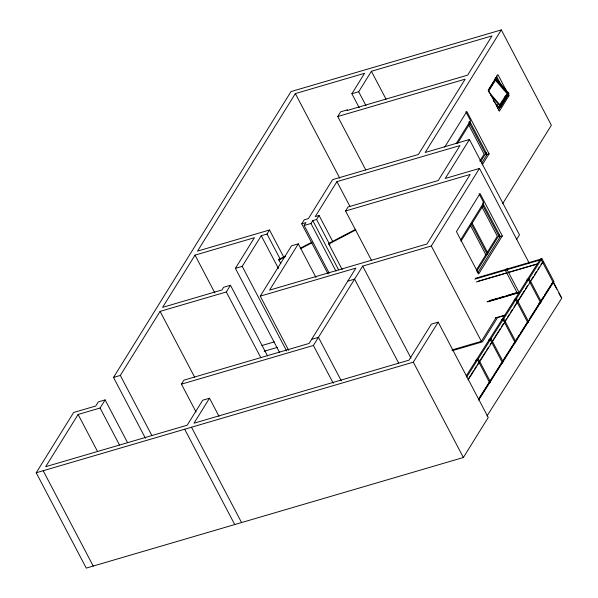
<?xml version="1.0" encoding="UTF-8"?>
<svg xmlns="http://www.w3.org/2000/svg" width="598" height="598" viewBox="0 0 598 598"><rect width="100%" height="100%" fill="white"/><g stroke="black" fill="none" stroke-linecap="round" stroke-linejoin="round"><path stroke-width="0.9" d="M219.01 416.298L209.517 398.223L193.999 423.205L408.995 360.153L431.36 324.138L438.177 322.135L488.23 417.479L463.375 457.507L86.262 568.1L36.209 472.764L73.636 412.493L95.755 406.012L98.304 401.901L105.121 399.905L127.561 442.64M105.121 399.905L100.083 408.023L78.114 414.466L45.672 466.702L187.181 425.208L202.692 400.219L209.517 398.223M145.434 438.252L113.5 377.435L291.017 91.576L501.311 29.9L551.363 125.236L502.746 203.537M113.5 377.435L120.318 375.432L160.092 311.379L226.306 291.966L230.462 285.268L267.568 355.952M279.408 352.185L235.395 268.353L254.419 237.705L195.03 255.129L162.589 307.372L221.978 289.948L223.645 287.272L230.462 285.268M359.211 107.715L351.878 93.744L364.586 73.277L295.345 93.587L197.519 251.115L269.511 230.006L283.751 257.125M235.395 268.353L242.212 266.349L261.236 235.709L267.014 234.012L269.511 230.006M365.782 169.944L337.735 116.52L340.636 111.841L347.46 109.838L347.042 110.503L467.643 75.139L492.005 35.91L371.403 71.282L358.695 91.741L351.878 93.744M196.114 412.104L181.441 384.163L183.937 380.149L309.084 343.446L355.862 268.113L260.257 296.152L288.737 350.398M328.07 273.966L301.743 223.831L304.24 219.817L308.426 218.591L332.615 179.632L418.376 154.478L465.154 79.153L337.735 116.52M260.257 296.152L291.503 245.838L298.32 243.842L316.013 277.539M329.177 273.151L304.143 225.476L305.937 222.598L301.743 223.831M298.32 243.842L269.571 290.142L426.987 243.969L470.17 174.437L345.577 210.974L371.47 260.287M304.143 225.476L310.967 223.48L312.754 220.602L316.581 219.481L319.07 215.467L332.884 241.764M345.577 210.974L348.066 206.96L438.267 180.514L459.967 145.561L336.943 181.643L315.243 216.588L319.07 215.467M501.311 29.9L425.193 152.483L469.43 139.506L519.483 234.85L516.582 239.521M181.441 384.163L313.404 345.457L362.68 266.117L431.315 245.987L479.476 168.427L529.103 262.941M444.688 147.153L466.836 111.482L489.089 153.85L482.197 164.951M488.207 90.754L496.833 76.873M490.016 88.205L490.958 86.703M491.892 85.2L495.159 79.93L507.126 93.737L499.651 105.779M488.491 91.359L496.273 78.831M456.229 143.58L470.506 120.587L465.872 111.759M457.627 143.258L470.432 122.65M469.43 139.506L445.241 178.466L479.476 168.427M496.527 106.167L497.484 104.628M497.484 108.41L498.44 106.87M499.509 105.315L502.918 99.829M503.89 98.266L505.347 95.912M508.24 92.638L499.973 105.951L498.538 106.878M493.44 100.995L499.352 107.819L499.749 107.184M507.62 94.506L507.224 95.142L508.659 94.215L495.062 78.525M498.411 110.174L506.551 97.07M499.352 107.819L500.788 106.893L509.055 93.58L495.458 77.89M508.143 94.088L509.003 95.717L499.42 111.138L488.297 89.954L497.88 74.533L506.431 90.829M479.745 161.139L484.096 154.142L468.765 124.937M480.77 161.385L486.189 152.662M481.696 163.149L487.116 154.434L469.811 121.476M460.595 239.918L483.73 202.662L479.095 193.834M461.006 241.181L483.647 204.725M36.209 472.764L413.315 362.164L438.177 322.135M476.479 269.773L485.83 254.711L470.499 225.506M486.981 252.857L497.319 236.21L481.988 207.013M476.763 271.2L499.405 234.737M477.69 272.965L500.332 236.502L482.721 202.954M502.305 235.926L478.684 273.966L456.438 231.598L480.059 193.55L502.305 235.926L499.749 236.673M505.332 270.289L505.99 269.235L507.784 268.704L507.126 269.765L505.332 270.289L517.39 293.244L519.184 292.714L507.126 269.765M451.953 349.95L481.368 341.323L496.116 317.583M478.363 358.86L476.569 359.383L475.911 360.445L477.705 359.914L478.363 358.86L490.412 381.808L489.755 382.87L488.559 383.221M491.078 338.827L489.284 339.35L488.626 340.404L490.42 339.881L491.078 338.827L503.127 361.775L502.47 362.837L501.274 363.188M503.793 318.794L501.999 319.317L501.341 320.371L503.135 319.848L503.793 318.794L515.842 341.742L515.184 342.796L513.988 343.147M516.508 298.761L514.714 299.284L514.056 300.338L515.85 299.815L516.508 298.761L528.557 321.709L527.899 322.763L526.703 323.114M529.223 278.72L527.429 279.251L526.778 280.305L528.572 279.782L529.223 278.72L541.272 301.676L540.622 302.73L538.828 303.261M541.938 258.687L540.144 259.218L539.493 260.272L541.287 259.749L541.938 258.687L553.987 281.643L553.337 282.697L552.141 283.048M466.201 375.963L540.001 259.689L541.429 259.278L466.634 377.121M468.114 379.304L473.601 370.663M474.595 369.093L476.591 365.946M477.585 364.376L479.581 361.237M480.575 359.667L485.569 351.811M486.563 350.234L488.559 347.094M490.054 344.74L491.549 342.377M493.044 340.023L500.526 328.235M501.52 326.665L503.516 323.525M505.512 320.379L506.506 318.809M507.508 317.239L509.503 314.1M510.498 312.522L512.493 309.383M513.988 307.028L524.461 290.531M525.455 288.954L527.451 285.814M531.443 279.528L533.438 276.388M534.433 274.811L536.428 271.671M537.923 269.317L539.418 266.955M540.921 264.6L542.416 262.245M468.114 379.947L542.917 262.103M478.751 398.769L489.224 382.272M490.218 380.702L492.715 376.77M493.709 375.2L501.685 362.627M502.686 361.057L513.652 343.775M515.155 341.421L519.64 334.349M520.634 332.78L527.122 322.561M529.611 318.637L540.084 302.139M541.085 300.562L543.575 296.638M544.576 295.068L552.552 282.495M478.677 399.434L552.978 282.368M478.647 400.084L553.449 282.234L561.791 298.125L486.989 415.976M285.56 256.579L278.937 260.04L278.675 259.525L285.298 256.056M300.196 248.275L311.782 242.212M300.458 248.79L312.051 242.736M355.907 229.871L328.78 244.044L328.519 243.521L355.638 229.348M506.446 96.465L509.003 95.717M486.533 154.598L489.089 153.85M347.774 281.142L354.592 279.139L398.604 362.979M485.113 254.92L487.265 254.285L471.508 224.272M475.328 278.309L540.981 259.061L540.45 259.906L474.805 279.154M478.243 281.165L505.751 273.099M508.412 272.322L536.795 263.995M476.285 281.979L537.497 264.032M261.924 345.524L274.333 341.884M264.189 351.243L277.442 347.356M311.633 339.343L318.45 337.339L341.316 380.904M489.142 300.764L498.014 298.163M499.786 297.64L504.226 296.339M507.769 295.3L516.642 292.699M489.859 300.779L517.36 292.714M487.041 301.811L517.203 292.968M487.751 301.826L519.692 292.459M495.211 317.979L504.966 315.116M504.667 315.497L497.536 317.59L482.474 341.839L452.11 350.742M488.768 91.935L501.184 106.257M490.734 95.291L500.788 106.893M496.333 75.924L501.034 84.886M496.101 77.792L498.246 81.866M468.847 121.94L486.458 155.487M541.287 259.749L553.337 282.697M553.434 282.824L556.768 289.178M558.853 293.155L560.939 297.124M528.572 279.782L540.622 302.73M482.496 204.83L499.681 237.556M515.85 299.815L527.899 322.763M472.166 223.218L487.923 253.231M503.135 319.848L515.184 342.796M371.403 71.282L386.076 99.223M490.42 339.881L502.47 362.837M358.695 91.741L366.028 105.711M431.315 245.987L481.368 341.323M477.705 359.914L489.755 382.87M295.345 93.587L339.791 178.241M336.943 181.643L349.89 206.303M413.315 362.164L463.375 457.507M362.68 266.117L411.005 358.165M316.581 219.481L329.961 244.956M328.519 243.521L342.191 269.586M312.754 220.602L338.64 269.915M310.967 223.48L335.994 271.148M267.014 234.012L280.395 259.495M278.675 259.525L280.836 263.643M261.236 235.709L278.496 268.584M313.404 345.457L333.258 383.266M242.212 266.349L286.651 351.004M226.306 291.966L260.825 357.716M195.03 255.129L214.876 292.93M160.092 311.379L194.612 377.129M191.51 427.219L241.562 522.555M184.685 429.215L234.745 524.558M120.318 375.432L151.817 435.434M100.083 408.023L119.503 445.009M78.114 414.466L97.526 451.453M43.176 470.716L93.236 566.059"/></g></svg>
